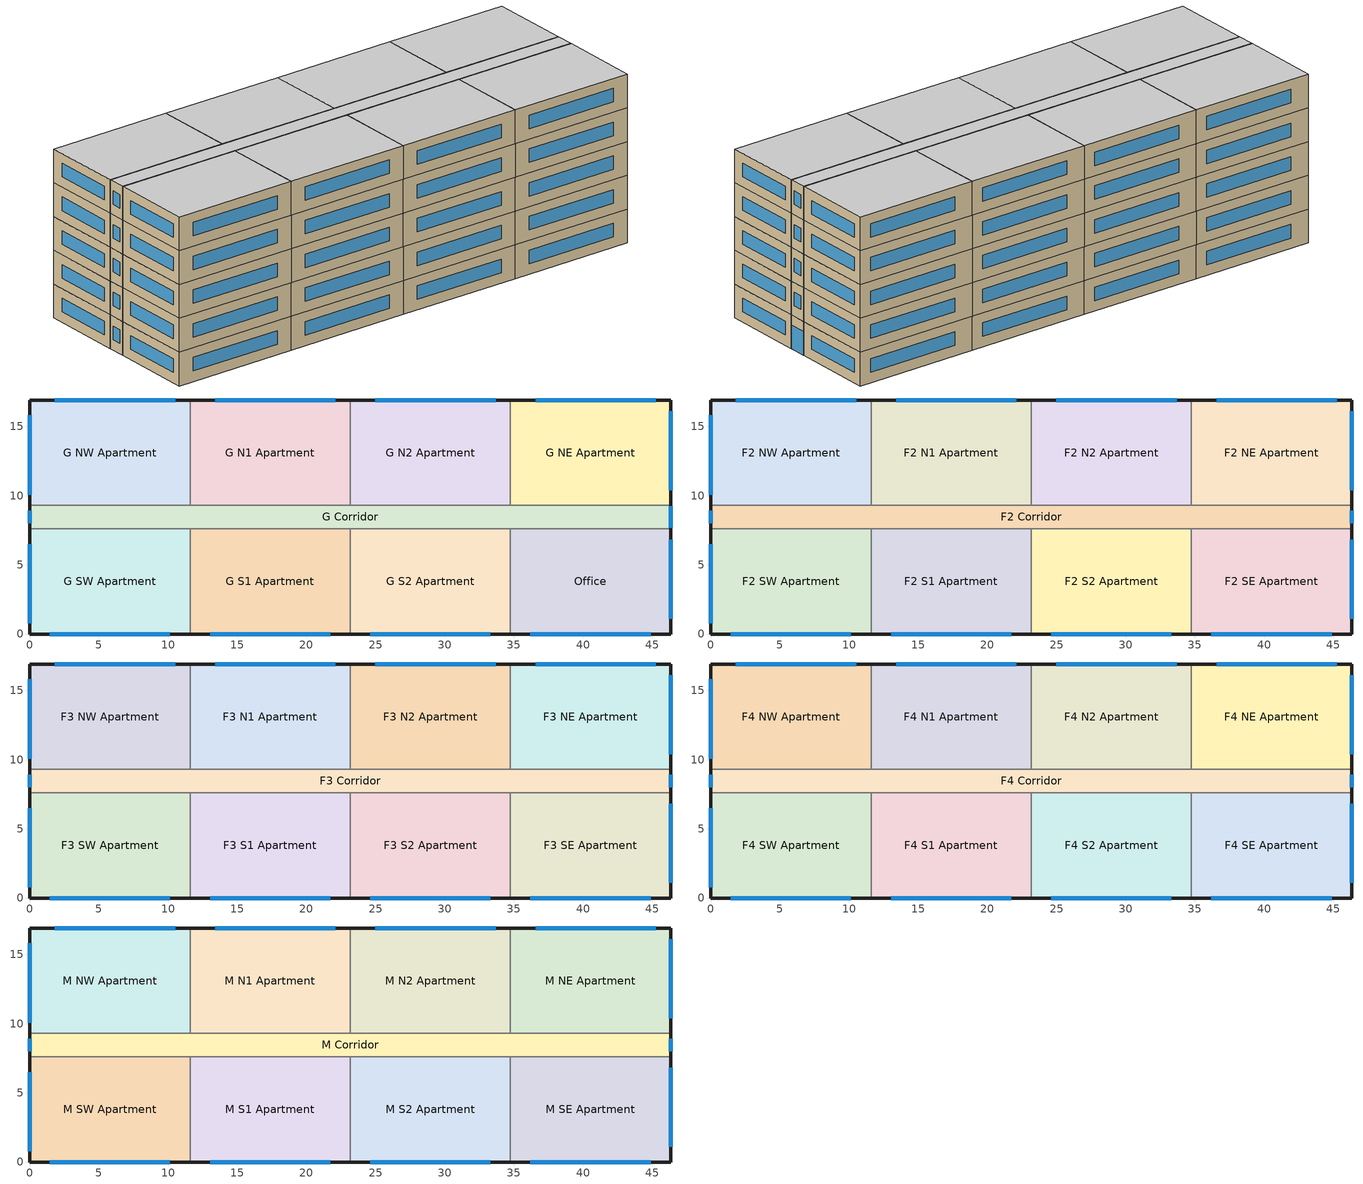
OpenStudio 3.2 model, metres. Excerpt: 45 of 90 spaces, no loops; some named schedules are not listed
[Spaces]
G S1 Apartment
 floor ground (Foundation F 09 Perim 1158 Area 8825): 23.16,7.62 23.16,0 11.58,0 11.58,7.62 z0
 wall outside: 11.58,0 23.16,0 z0:3.05
 wall to G S2 Apartment: 23.16,0 23.16,7.62 z0:3.05
 wall to G Corridor: 23.16,7.62 11.58,7.62 z0:3.05
 wall to G SW Apartment: 11.58,7.62 11.58,0 z0:3.05
 window: 13.03,0 21.72,0 z0.95:2.17
Office
 floor ground (Foundation F 09 Perim 192 Area 8825): 46.33,7.62 46.33,0 34.75,0 34.75,7.62 z0
 wall outside: 34.75,0 46.33,0 46.33,7.62 z0:3.05
 wall to G S2 Apartment: 34.75,7.62 34.75,0 z0:3.05
 wall to G Corridor: 46.33,7.62 34.75,7.62 z0:3.05
 window: 36.19,0 44.88,0 / 46.33,1.1 46.33,6.81 z0.95:2.17
G S2 Apartment
 floor ground (Foundation F 09 Perim 1158 Area 8825): 34.75,7.62 34.75,0 23.16,0 23.16,7.62 z0
 wall outside: 23.16,0 34.75,0 z0:3.05
 wall to G Corridor: 34.75,7.62 23.16,7.62 z0:3.05
 window: 24.61,0 33.3,0 z0.95:2.17
G Corridor
 floor ground (Foundation F 09 Perim 335 Area 7766): 46.33,9.3 46.33,7.62 0,7.62 0,9.3 z0
 wall outside: 46.33,7.62 46.33,9.3 / 0,9.3 0,7.62 z0:3.05
 wall to G NW Apartment: 11.58,9.3 0,9.3 z0:3.05
 wall to G NE Apartment: 46.33,9.3 34.75,9.3 z0:3.05
 wall to G N1 Apartment: 23.16,9.3 11.58,9.3 z0:3.05
 wall to G SW Apartment: 0,7.62 11.58,7.62 z0:3.05
 wall to G N2 Apartment: 34.75,9.3 23.16,9.3 z0:3.05
 window: 46.33,7.67 46.33,9.25 z0:2.13; 0,8.91 0,8 z0.95:2.17
G NW Apartment
 floor ground (Foundation F 09 Perim 192 Area 8825): 11.58,16.92 11.58,9.3 0,9.3 0,16.92 z0
 wall outside: 11.58,16.92 0,16.92 0,9.3 z0:3.05
 wall to G N1 Apartment: 11.58,9.3 11.58,16.92 z0:3.05
 window: 0,15.8 0,10.08 / 10.5,16.92 1.81,16.92 z0.95:2.17
G N1 Apartment
 floor ground (Foundation F 09 Perim 1158 Area 8825): 23.16,16.92 23.16,9.3 11.58,9.3 11.58,16.92 z0
 wall outside: 23.16,16.92 11.58,16.92 z0:3.05
 wall to G N2 Apartment: 23.16,9.3 23.16,16.92 z0:3.05
 window: 22.08,16.92 13.4,16.92 z0.95:2.17
G N2 Apartment
 floor ground (Foundation F 09 Perim 1158 Area 8825): 34.75,16.92 34.75,9.3 23.16,9.3 23.16,16.92 z0
 wall outside: 34.75,16.92 23.16,16.92 z0:3.05
 wall to G NE Apartment: 34.75,9.3 34.75,16.92 z0:3.05
 window: 33.66,16.92 24.98,16.92 z0.95:2.17
G NE Apartment
 floor ground (Foundation F 09 Perim 192 Area 8825): 46.33,16.92 46.33,9.3 34.75,9.3 34.75,16.92 z0
 wall outside: 46.33,9.3 46.33,16.92 34.75,16.92 z0:3.05
 window: 46.33,10.4 46.33,16.11 / 45.25,16.92 36.56,16.92 z0.95:2.17
G SW Apartment
 floor ground (Foundation F 09 Perim 192 Area 8825): 11.58,7.62 11.58,0 0,0 0,7.62 z0
 wall outside: 0,7.62 0,0 11.58,0 z0:3.05
 window: 0,6.5 0,0.79 / 1.45,0 10.13,0 z0.95:2.17
F2 N1 Apartment
 floor to G N1 Apartment: 23.16,16.92 23.16,9.3 11.58,9.3 11.58,16.92 z3.05
 wall outside: 23.16,16.92 11.58,16.92 z3.05:6.1
 wall to F2 Corridor: 11.58,9.3 23.16,9.3 z3.05:6.1
 wall to F2 N2 Apartment: 23.16,9.3 23.16,16.92 z3.05:6.1
 wall to F2 NW Apartment: 11.58,16.92 11.58,9.3 z3.05:6.1
 window: 22.08,16.92 13.4,16.92 z4:5.22
F2 Corridor
 floor to G Corridor: 46.33,9.3 46.33,7.62 0,7.62 0,9.3 z3.05
 wall outside: 0,9.3 0,7.62 / 46.33,7.62 46.33,9.3 z3.05:6.1
 wall to F2 SE Apartment: 34.75,7.62 46.33,7.62 z3.05:6.1
 wall to F2 SW Apartment: 0,7.62 11.58,7.62 z3.05:6.1
 wall to F2 N2 Apartment: 34.75,9.3 23.16,9.3 z3.05:6.1
 wall to F2 S1 Apartment: 11.58,7.62 23.16,7.62 z3.05:6.1
 wall to F2 S2 Apartment: 23.16,7.62 34.75,7.62 z3.05:6.1
 wall to F2 NE Apartment: 46.33,9.3 34.75,9.3 z3.05:6.1
 wall to F2 NW Apartment: 11.58,9.3 0,9.3 z3.05:6.1
 window: 0,8.91 0,8 / 46.33,8 46.33,8.91 z4:5.22
F2 S1 Apartment
 floor to G S1 Apartment: 23.16,7.62 23.16,0 11.58,0 11.58,7.62 z3.05
 wall outside: 11.58,0 23.16,0 z3.05:6.1
 wall to F2 S2 Apartment: 23.16,0 23.16,7.62 z3.05:6.1
 wall to F2 SW Apartment: 11.58,7.62 11.58,0 z3.05:6.1
 window: 13.03,0 21.72,0 z4:5.22
F2 NE Apartment
 floor to G NE Apartment: 46.33,16.92 46.33,9.3 34.75,9.3 34.75,16.92 z3.05
 wall outside: 46.33,9.3 46.33,16.92 34.75,16.92 z3.05:6.1
 wall to F2 N2 Apartment: 34.75,16.92 34.75,9.3 z3.05:6.1
 window: 45.25,16.92 36.56,16.92 / 46.33,10.4 46.33,16.11 z4:5.22
F2 SW Apartment
 floor to G SW Apartment: 11.58,7.62 11.58,0 0,0 0,7.62 z3.05
 wall outside: 0,7.62 0,0 11.58,0 z3.05:6.1
 window: 1.45,0 10.13,0 / 0,6.5 0,0.79 z4:5.22
F2 NW Apartment
 floor to G NW Apartment: 11.58,16.92 11.58,9.3 0,9.3 0,16.92 z3.05
 wall outside: 11.58,16.92 0,16.92 0,9.3 z3.05:6.1
 window: 10.5,16.92 1.81,16.92 / 0,15.8 0,10.08 z4:5.22
F2 SE Apartment
 floor to Office: 46.33,7.62 46.33,0 34.75,0 34.75,7.62 z3.05
 wall outside: 34.75,0 46.33,0 46.33,7.62 z3.05:6.1
 wall to F2 S2 Apartment: 34.75,7.62 34.75,0 z3.05:6.1
 window: 46.33,1.1 46.33,6.81 / 36.19,0 44.88,0 z4:5.22
F2 N2 Apartment
 floor to G N2 Apartment: 34.75,16.92 34.75,9.3 23.16,9.3 23.16,16.92 z3.05
 wall outside: 34.75,16.92 23.16,16.92 z3.05:6.1
 window: 33.66,16.92 24.98,16.92 z4:5.22
F2 S2 Apartment
 floor to G S2 Apartment: 34.75,7.62 34.75,0 23.16,0 23.16,7.62 z3.05
 wall outside: 23.16,0 34.75,0 z3.05:6.1
 window: 24.61,0 33.3,0 z4:5.22
F3 NE Apartment
 floor to F2 NE Apartment: 46.33,16.92 46.33,9.3 34.75,9.3 34.75,16.92 z6.1
 wall outside: 46.33,9.3 46.33,16.92 34.75,16.92 z6.1:9.14
 wall to F3 N2 Apartment: 34.75,16.92 34.75,9.3 z6.1:9.14
 wall to F3 Corridor: 34.75,9.3 46.33,9.3 z6.1:9.14
 window: 46.33,10.4 46.33,16.11 / 45.25,16.92 36.56,16.92 z7.05:8.27
F3 SE Apartment
 floor to F2 SE Apartment: 46.33,7.62 46.33,0 34.75,0 34.75,7.62 z6.1
 wall outside: 34.75,0 46.33,0 46.33,7.62 z6.1:9.14
 wall to F3 Corridor: 46.33,7.62 34.75,7.62 z6.1:9.14
 wall to F3 S2 Apartment: 34.75,7.62 34.75,0 z6.1:9.14
 window: 36.19,0 44.88,0 / 46.33,1.1 46.33,6.81 z7.05:8.27
F3 N2 Apartment
 floor to F2 N2 Apartment: 34.75,16.92 34.75,9.3 23.16,9.3 23.16,16.92 z6.1
 wall outside: 34.75,16.92 23.16,16.92 z6.1:9.14
 wall to F3 Corridor: 23.16,9.3 34.75,9.3 z6.1:9.14
 wall to F3 N1 Apartment: 23.16,16.92 23.16,9.3 z6.1:9.14
 window: 33.66,16.92 24.98,16.92 z7.05:8.27
F3 NW Apartment
 floor to F2 NW Apartment: 11.58,16.92 11.58,9.3 0,9.3 0,16.92 z6.1
 wall outside: 11.58,16.92 0,16.92 0,9.3 z6.1:9.14
 wall to F3 N1 Apartment: 11.58,9.3 11.58,16.92 z6.1:9.14
 wall to F3 Corridor: 0,9.3 11.58,9.3 z6.1:9.14
 window: 0,15.8 0,10.08 / 10.5,16.92 1.81,16.92 z7.05:8.27
F3 Corridor
 floor to F2 Corridor: 46.33,9.3 46.33,7.62 0,7.62 0,9.3 z6.1
 wall outside: 0,9.3 0,7.62 / 46.33,7.62 46.33,9.3 z6.1:9.14
 wall to F3 S2 Apartment: 23.16,7.62 34.75,7.62 z6.1:9.14
 wall to F3 N1 Apartment: 23.16,9.3 11.58,9.3 z6.1:9.14
 wall to F3 S1 Apartment: 11.58,7.62 23.16,7.62 z6.1:9.14
 wall to F3 SW Apartment: 0,7.62 11.58,7.62 z6.1:9.14
 window: 0,8.91 0,8 / 46.33,8 46.33,8.91 z7.05:8.27
F3 SW Apartment
 floor to F2 SW Apartment: 11.58,7.62 11.58,0 0,0 0,7.62 z6.1
 wall outside: 0,7.62 0,0 11.58,0 z6.1:9.14
 wall to F3 S1 Apartment: 11.58,0 11.58,7.62 z6.1:9.14
 window: 0,6.5 0,0.79 / 1.45,0 10.13,0 z7.05:8.27
F3 N1 Apartment
 floor to F2 N1 Apartment: 23.16,16.92 23.16,9.3 11.58,9.3 11.58,16.92 z6.1
 wall outside: 23.16,16.92 11.58,16.92 z6.1:9.14
 window: 22.08,16.92 13.4,16.92 z7.05:8.27
F3 S2 Apartment
 floor to F2 S2 Apartment: 34.75,7.62 34.75,0 23.16,0 23.16,7.62 z6.1
 wall outside: 23.16,0 34.75,0 z6.1:9.14
 wall to F3 S1 Apartment: 23.16,7.62 23.16,0 z6.1:9.14
 window: 24.61,0 33.3,0 z7.05:8.27
F3 S1 Apartment
 floor to F2 S1 Apartment: 23.16,7.62 23.16,0 11.58,0 11.58,7.62 z6.1
 wall outside: 11.58,0 23.16,0 z6.1:9.14
 window: 13.03,0 21.72,0 z7.05:8.27
F4 NE Apartment
 floor to F3 NE Apartment: 46.33,16.92 46.33,9.3 34.75,9.3 34.75,16.92 z9.14
 wall outside: 46.33,9.3 46.33,16.92 34.75,16.92 z9.14:12.19
 wall to F4 Corridor: 34.75,9.3 46.33,9.3 z9.14:12.19
 wall to F4 N2 Apartment: 34.75,16.92 34.75,9.3 z9.14:12.19
 window: 45.25,16.92 36.56,16.92 / 46.33,10.4 46.33,16.11 z10.1:11.32
F4 S2 Apartment
 floor to F3 S2 Apartment: 34.75,7.62 34.75,0 23.16,0 23.16,7.62 z9.14
 wall outside: 23.16,0 34.75,0 z9.14:12.19
 wall to F4 S1 Apartment: 23.16,7.62 23.16,0 z9.14:12.19
 wall to F4 Corridor: 34.75,7.62 23.16,7.62 z9.14:12.19
 wall to F4 SE Apartment: 34.75,0 34.75,7.62 z9.14:12.19
 window: 24.61,0 33.3,0 z10.1:11.32
F4 N2 Apartment
 floor to F3 N2 Apartment: 34.75,16.92 34.75,9.3 23.16,9.3 23.16,16.92 z9.14
 wall outside: 34.75,16.92 23.16,16.92 z9.14:12.19
 wall to F4 Corridor: 23.16,9.3 34.75,9.3 z9.14:12.19
 wall to F4 N1 Apartment: 23.16,16.92 23.16,9.3 z9.14:12.19
 window: 33.66,16.92 24.98,16.92 z10.1:11.32
F4 NW Apartment
 floor to F3 NW Apartment: 11.58,16.92 11.58,9.3 0,9.3 0,16.92 z9.14
 wall outside: 11.58,16.92 0,16.92 0,9.3 z9.14:12.19
 wall to F4 N1 Apartment: 11.58,9.3 11.58,16.92 z9.14:12.19
 wall to F4 Corridor: 0,9.3 11.58,9.3 z9.14:12.19
 window: 0,15.8 0,10.08 / 10.5,16.92 1.81,16.92 z10.1:11.32
F4 N1 Apartment
 floor to F3 N1 Apartment: 23.16,16.92 23.16,9.3 11.58,9.3 11.58,16.92 z9.14
 wall outside: 23.16,16.92 11.58,16.92 z9.14:12.19
 wall to F4 Corridor: 11.58,9.3 23.16,9.3 z9.14:12.19
 window: 22.08,16.92 13.4,16.92 z10.1:11.32
F4 Corridor
 floor to F3 Corridor: 46.33,9.3 46.33,7.62 0,7.62 0,9.3 z9.14
 wall outside: 0,9.3 0,7.62 / 46.33,7.62 46.33,9.3 z9.14:12.19
 wall to F4 SW Apartment: 0,7.62 11.58,7.62 z9.14:12.19
 wall to F4 S1 Apartment: 11.58,7.62 23.16,7.62 z9.14:12.19
 wall to F4 SE Apartment: 34.75,7.62 46.33,7.62 z9.14:12.19
 window: 0,8.91 0,8 / 46.33,8 46.33,8.91 z10.1:11.32
F4 SW Apartment
 floor to F3 SW Apartment: 11.58,7.62 11.58,0 0,0 0,7.62 z9.14
 wall outside: 0,7.62 0,0 11.58,0 z9.14:12.19
 wall to F4 S1 Apartment: 11.58,0 11.58,7.62 z9.14:12.19
 window: 1.45,0 10.13,0 / 0,6.5 0,0.79 z10.1:11.32
F4 SE Apartment
 floor to F3 SE Apartment: 46.33,7.62 46.33,0 34.75,0 34.75,7.62 z9.14
 wall outside: 34.75,0 46.33,0 46.33,7.62 z9.14:12.19
 window: 36.19,0 44.88,0 / 46.33,1.1 46.33,6.81 z10.1:11.32
F4 S1 Apartment
 floor to F3 S1 Apartment: 23.16,7.62 23.16,0 11.58,0 11.58,7.62 z9.14
 wall outside: 11.58,0 23.16,0 z9.14:12.19
 window: 13.03,0 21.72,0 z10.1:11.32
M S1 Apartment
 floor to F4 S1 Apartment: 23.16,7.62 23.16,0 11.58,0 11.58,7.62 z12.19
 wall outside: 11.58,0 23.16,0 z12.19:15.24
 wall to M Corridor: 23.16,7.62 11.58,7.62 z12.19:15.24
 wall to M S2 Apartment: 23.16,0 23.16,7.62 z12.19:15.24
 wall to M SW Apartment: 11.58,7.62 11.58,0 z12.19:15.24
 window: 13.03,0 21.72,0 z13.15:14.36
 ceiling to F6 S1 Apartment: 23.16,0 23.16,7.62 11.58,7.62 11.58,0 z15.24
M Corridor
 floor to F4 Corridor: 46.33,9.3 46.33,7.62 0,7.62 0,9.3 z12.19
 wall outside: 46.33,7.62 46.33,9.3 / 0,9.3 0,7.62 z12.19:15.24
 wall to M SE Apartment: 34.75,7.62 46.33,7.62 z12.19:15.24
 wall to M NW Apartment: 11.58,9.3 0,9.3 z12.19:15.24
 wall to M SW Apartment: 0,7.62 11.58,7.62 z12.19:15.24
 wall to M N2 Apartment: 34.75,9.3 23.16,9.3 z12.19:15.24
 wall to M N1 Apartment: 23.16,9.3 11.58,9.3 z12.19:15.24
 wall to M NE Apartment: 46.33,9.3 34.75,9.3 z12.19:15.24
 wall to M S2 Apartment: 23.16,7.62 34.75,7.62 z12.19:15.24
 window: 46.33,8 46.33,8.91 / 0,8.91 0,8 z13.15:14.36
 ceiling to F6 Corridor: 46.33,7.62 46.33,9.3 0,9.3 0,7.62 z15.24
M NW Apartment
 floor to F4 NW Apartment: 11.58,16.92 11.58,9.3 0,9.3 0,16.92 z12.19
 wall outside: 11.58,16.92 0,16.92 0,9.3 z12.19:15.24
 wall to M N1 Apartment: 11.58,9.3 11.58,16.92 z12.19:15.24
 window: 0,15.8 0,10.08 / 10.5,16.92 1.81,16.92 z13.15:14.36
 ceiling to F6 NW Apartment: 11.58,9.3 11.58,16.92 0,16.92 0,9.3 z15.24
M N2 Apartment
 floor to F4 N2 Apartment: 34.75,16.92 34.75,9.3 23.16,9.3 23.16,16.92 z12.19
 wall outside: 34.75,16.92 23.16,16.92 z12.19:15.24
 wall to M NE Apartment: 34.75,9.3 34.75,16.92 z12.19:15.24
 wall to M N1 Apartment: 23.16,16.92 23.16,9.3 z12.19:15.24
 window: 33.66,16.92 24.98,16.92 z13.15:14.36
 ceiling to F6 N2 Apartment: 34.75,9.3 34.75,16.92 23.16,16.92 23.16,9.3 z15.24
M SW Apartment
 floor to F4 SW Apartment: 11.58,7.62 11.58,0 0,0 0,7.62 z12.19
 wall outside: 0,7.62 0,0 11.58,0 z12.19:15.24
 window: 1.45,0 10.13,0 / 0,6.5 0,0.79 z13.15:14.36
 ceiling to F6 SW Apartment: 11.58,0 11.58,7.62 0,7.62 0,0 z15.24
M SE Apartment
 floor to F4 SE Apartment: 46.33,7.62 46.33,0 34.75,0 34.75,7.62 z12.19
 wall outside: 34.75,0 46.33,0 46.33,7.62 z12.19:15.24
 wall to M S2 Apartment: 34.75,7.62 34.75,0 z12.19:15.24
 window: 36.19,0 44.88,0 / 46.33,1.1 46.33,6.81 z13.15:14.36
 ceiling to F6 SE Apartment: 46.33,0 46.33,7.62 34.75,7.62 34.75,0 z15.24
M N1 Apartment
 floor to F4 N1 Apartment: 23.16,16.92 23.16,9.3 11.58,9.3 11.58,16.92 z12.19
 wall outside: 23.16,16.92 11.58,16.92 z12.19:15.24
 window: 22.08,16.92 13.4,16.92 z13.15:14.36
 ceiling to F6 N1 Apartment: 23.16,9.3 23.16,16.92 11.58,16.92 11.58,9.3 z15.24
M NE Apartment
 floor to F4 NE Apartment: 46.33,16.92 46.33,9.3 34.75,9.3 34.75,16.92 z12.19
 wall outside: 46.33,9.3 46.33,16.92 34.75,16.92 z12.19:15.24
 window: 45.25,16.92 36.56,16.92 / 46.33,10.4 46.33,16.11 z13.15:14.36
 ceiling to F6 NE Apartment: 46.33,9.3 46.33,16.92 34.75,16.92 34.75,9.3 z15.24
M S2 Apartment
 floor to F4 S2 Apartment: 34.75,7.62 34.75,0 23.16,0 23.16,7.62 z12.19
 wall outside: 23.16,0 34.75,0 z12.19:15.24
 window: 24.61,0 33.3,0 z13.15:14.36
 ceiling to F6 S2 Apartment: 34.75,0 34.75,7.62 23.16,7.62 23.16,0 z15.24
[Site]
New York-John F Kennedy Intl AP_NY_USA: Latitude {deg}=40.65; Longitude {deg}=-73.8; Time Zone {hr}=-5; Elevation {m}=5; Terrain=City
[Building]
-HighriseApartment-ASHRAE 169-2013-4A created: 2022-04-15 15:27:18 -0700: North Axis {deg}=0; Default Construction Set=90.1-2013 - HighApt - ASHRAE 169-2013-4A; Standards Number of Stories=10; Standards Number of Above Ground Stories=10; Standards Building Type=HighriseApartment
[ClimateZones]
Climate Zone Institution Name 1=ASHRAE; Climate Zone Document Name 1=ANSI/ASHRAE Standard 169; Climate Zone Document Year 1=2006; Climate Zone Value 1=4A
[Site:WaterMainsTemperature]
Calculation Method=Correlation; Annual Average Outdoor Air Temperature {C}=12.4667; Maximum Difference In Monthly Average Outdoor Air Temperatures {deltaC}=25.2
[SizingPeriod:DesignDay] Barometric Pressure {Pa}=101241; Sky Clearness=0; Rain Indicator=0; Snow Indicator=0; Day of Month=21; Daylight Saving Time Indicator=0; Humidity Indicating Type=Wetbulb; Dry-Bulb Temperature Range Modifier Type=DefaultMultipliers
Name | Maximum Dry-Bulb Temperature {C} | Daily Dry-Bulb Temperature Range {deltaC} | Humidity Indicating Conditions at Maximum Dry-Bulb | Wind Speed {m/s} | Wind Direction {deg} | Month | Day Type | Solar Model Indicator | ASHRAE Taub | ASHRAE Taud
New.York-John.F.Kennedy.Intl.AP_NY_USA Ann Clg .4% Condns DB=>MWB | 32.1 | 7.4 | 23.1 | 5.6 | 230 | 7 | SummerDesignDay | ASHRAETau | 0.541 | 1.8
New.York-John.F.Kennedy.Intl.AP_NY_USA Ann Htg 99.6% Condns DB | -10.7 | 0 | -10.7 | 7.5 | 320 | 1 | WinterDesignDay | ASHRAEClearSky
[Site:GroundTemperature:FCfactorMethod]
January Ground Temperature {C}=14; February Ground Temperature {C}=7.3; March Ground Temperature {C}=3.3; April Ground Temperature {C}=1.2; May Ground Temperature {C}=-0.2; June Ground Temperature {C}=5.6; July Ground Temperature {C}=10.9; August Ground Temperature {C}=16.1; September Ground Temperature {C}=21.7; October Ground Temperature {C}=25; November Ground Temperature {C}=24.8; December Ground Temperature {C}=19.9
[Material:NoMass] Thermal Absorptance=0.9; Solar Absorptance=0.7
Name | Roughness | Thermal Resistance {m2-K/W} | Visible Absorptance
CP02 CARPET PAD | VeryRough | 0.21648 | 0.8
Typical Insulation R-17.04 | Smooth | 3.00072 | 0.7
Typical Carpet Pad | Smooth | 0.21648 | 0.8
Typical Insulation R-13.45 | Smooth | 2.368 | 0.7
Typical Insulation R-30.13 | Smooth | 5.30668 | 0.7
Typical Insulation R-1.15 | Smooth | 0.202509 | 0.7
Typical Insulation R-1.15 1 | Smooth | 0.202527 | 0.7
[Material]
Name | Roughness | Thickness {m} | Conductivity {W/m-K} | Density {kg/m3} | Specific Heat {J/kg-K} | Thermal Absorptance | Solar Absorptance | Visible Absorptance
100mm Normalweight concrete floor | MediumSmooth | 0.1016 | 2.31 | 2322 | 832
G01 13mm gypsum board | Smooth | 0.0127 | 0.16 | 800 | 1090 | 0.9 | 0.7 | 0.5
4 in. Normalweight Concrete Floor | MediumRough | 0.1016 | 2.31 | 2322 | 832 | 0.9 | 0.7 | 0.7
25mm Stucco | Smooth | 0.0254 | 0.72 | 1856 | 840 | 0.9 | 0.7 | 0.7
5/8 in. Gypsum Board | MediumSmooth | 0.0159 | 0.16 | 800 | 1090 | 0.9 | 0.7 | 0.7
Roof Membrane | VeryRough | 0.0095 | 0.16 | 1121.29 | 1460 | 0.9 | 0.7 | 0.7
Metal Roof Surface; F08 Metal surface | Smooth | 0.0008 | 45.28 | 7824 | 500 | 0.9 | 0.7 | 0.7
6 in. Normalweight Concrete Floor | MediumRough | 0.1524 | 2.31 | 2322 | 832 | 0.9 | 0.7 | 0.7
8 in. Concrete Block Basement Wall | MediumRough | 0.2032 | 1.326 | 1842 | 912 | 0.9 | 0.7 | 0.7
G05 25mm wood | MediumSmooth | 0.0254 | 0.15 | 608 | 1630 | 0.9 | 0.5 | 0.5
Std Wood 6inch | MediumSmooth | 0.15 | 0.12 | 540 | 1210 | 0.9 | 0.7 | 0.7
[Construction:FfactorGroundFloor] F-Factor {W/m-K}=0.899982
Name | Area {m2} | PerimeterExposed {m}
Foundation F 09 Perim 192 Area 8825 | 88.2487 | 19.2014
Foundation F 09 Perim 1158 Area 8825 | 88.2487 | 11.5818
Foundation F 09 Perim 335 Area 7766 | 77.6585 | 3.3526
[DefaultConstructionSet]
90.1-2013 - HighApt - ASHRAE 169-2013-4A: Default Exterior Surface Constructions=Default Surface Constructions 1; Default Interior Surface Constructions=Default Surface Constructions 2; Default Ground Contact Surface Constructions=Default Surface Constructions 3; Default Exterior SubSurface Constructions=Default Sub Surface Constructions 1; Default Interior SubSurface Constructions=Default Sub Surface Constructions 2; Interior Partition Construction=Typical Interior Partition
[DefaultSurfaceConstructions]
Name | Floor Construction | Wall Construction | Roof Ceiling Construction
Default Surface Constructions 1 | Typical Insulated Exterior Mass Floor R-19.61 | Typical Insulated Steel Framed Exterior Wall R-15.63 | Typical IEAD Roof R-31.25
Default Surface Constructions 2 | Typical Interior Floor | Typical Interior Wall | Typical Interior Ceiling
Default Surface Constructions 3 | Typical Insulated Carpeted 6in Slab Floor | Typical Insulated Basement Mass Wall
[Construction]
Typical Insulated Exterior Mass Floor R-19.61: Typical Insulation R-17.04, 4 in. Normalweight Concrete Floor, Typical Carpet Pad
Typical Insulated Steel Framed Exterior Wall R-15.63: 25mm Stucco, 5/8 in. Gypsum Board, Typical Insulation R-13.45, 5/8 in. Gypsum Board
Typical IEAD Roof R-31.25: Roof Membrane, Typical Insulation R-30.13, Metal Roof Surface
Typical Interior Floor: 100mm Normalweight concrete floor, CP02 CARPET PAD
Typical Interior Wall: G01 13mm gypsum board, G01 13mm gypsum board
Typical Interior Ceiling: CP02 CARPET PAD, 100mm Normalweight concrete floor
Typical Insulated Carpeted 6in Slab Floor: 6 in. Normalweight Concrete Floor, Typical Carpet Pad
Typical Insulated Basement Mass Wall: 8 in. Concrete Block Basement Wall
U 0.48 SHGC 0.40 Dbl Ref-D Clr 6mm/13mm: REF D CLEAR 6MM, AIR 13MM, CLEAR 6MM
Typical Insulated Metal Door R-2.0: F08 Metal surface, Typical Insulation R-1.15
U 0.44 SHGC 0.26 Dbl Ref-B-H Clr 6mm/13mm Air: REF B CLEAR HI 6MM, AIR 13MM, CLEAR 6MM
Typical Overhead Door R-2.0: Typical Insulation R-1.15 1
Window_U_0.50_SHGC_0.40_Skylight_Frame_Width_0.430_in: Glass_2052_LayerAvg, Gap_1_W_0_0038, Glass_2027F_LayerAvg
Typical Interior Window: Clear 3mm
Typical Interior Door; Typical Interior Partition: G05 25mm wood
InteriorFurnishings: Std Wood 6inch
[DefaultSubSurfaceConstructions]
Name | Fixed Window Construction | Operable Window Construction | Door Construction | Glass Door Construction | Overhead Door Construction | Skylight Construction | Tubular Daylight Dome Construction | Tubular Daylight Diffuser Construction
Default Sub Surface Constructions 1 | U 0.48 SHGC 0.40 Dbl Ref-D Clr 6mm/13mm | U 0.48 SHGC 0.40 Dbl Ref-D Clr 6mm/13mm | Typical Insulated Metal Door R-2.0 | U 0.44 SHGC 0.26 Dbl Ref-B-H Clr 6mm/13mm Air | Typical Overhead Door R-2.0 | Window_U_0.50_SHGC_0.40_Skylight_Frame_Width_0.430_in | Typical Interior Window | Typical Interior Window
Default Sub Surface Constructions 2 | Typical Interior Window | Typical Interior Window | Typical Interior Door
[WindowMaterial:Glazing] Optical Data Type=SpectralAverage; Infrared Transmittance at Normal Incidence=0; Dirt Correction Factor for Solar and Visible Transmittance=1; Solar Diffusing=No
Name | Thickness {m} | Solar Transmittance at Normal Incidence | Front Side Solar Reflectance at Normal Incidence | Back Side Solar Reflectance at Normal Incidence | Visible Transmittance at Normal Incidence | Front Side Visible Reflectance at Normal Incidence | Back Side Visible Reflectance at Normal Incidence | Front Side Infrared Hemispherical Emissivity | Back Side Infrared Hemispherical Emissivity | Conductivity {W/m-K}
REF D CLEAR 6MM | 0.006 | 0.429 | 0.308 | 0.379 | 0.334 | 0.453 | 0.505 | 0.84 | 0.82 | 0.9
CLEAR 6MM | 0.006 | 0.775 | 0.071 | 0.071 | 0.881 | 0.08 | 0.08 | 0.84 | 0.84 | 0.9
REF B CLEAR HI 6MM | 0.006 | 0.24 | 0.16 | 0.32 | 0.3 | 0.16 | 0.29 | 0.84 | 0.6 | 0.9
Glass_2052_LayerAvg | 0.00837 | 0.507767 | 0.054228 | 0.0544931 | 0.586833 | 0.05805 | 0.058397 | 0.84 | 0.84 | 1
Glass_2027F_LayerAvg | 0.004 | 0.369744 | 0.470069 | 0.340935 | 0.765222 | 0.0546 | 0.073741 | 0.03675 | 0.84 | 1
Clear 3mm | 0.003 | 0.837 | 0.075 | 0.075 | 0.898 | 0.081 | 0.081 | 0.84 | 0.84 | 0.9
[WindowMaterial:Gas] Gas Type=Air
Name | Thickness {m}
AIR 13MM | 0.0127
Gap_1_W_0_0038 | 0.0038
[Space] Part of Total Floor Area=Yes
Name | Space Type | Building Story | Thermal Zone
F2 NE Apartment | HighriseApartment Apartment | Building Story 2 | F2 NE Apartment ZN
F4 N1 Apartment | HighriseApartment Apartment | Building Story 4 | F4 N1 Apartment ZN
F2 N1 Apartment | HighriseApartment Apartment | Building Story 2 | F2 N1 Apartment ZN
F2 Corridor | HighriseApartment Corridor | Building Story 2 | F2 Corridor ZN
F2 S1 Apartment | HighriseApartment Apartment | Building Story 2 | F2 S1 Apartment ZN
F4 S2 Apartment | HighriseApartment Apartment | Building Story 4 | F4 S2 Apartment ZN
F3 SE Apartment | HighriseApartment Apartment | Building Story 3 | F3 SE Apartment ZN
M NE Apartment | HighriseApartment Apartment | Building Story 5 | M NE Apartment ZN
F3 NW Apartment | HighriseApartment Apartment | Building Story 3 | F3 NW Apartment ZN
F4 S1 Apartment | HighriseApartment Apartment | Building Story 4 | F4 S1 Apartment ZN
M S1 Apartment | HighriseApartment Apartment | Building Story 5 | M S1 Apartment ZN
M Corridor | HighriseApartment Corridor | Building Story 5 | M Corridor ZN
F4 NE Apartment | HighriseApartment Apartment | Building Story 4 | F4 NE Apartment ZN
F3 N1 Apartment | HighriseApartment Apartment | Building Story 3 | F3 N1 Apartment ZN
F4 SW Apartment | HighriseApartment Apartment | Building Story 4 | F4 SW Apartment ZN
F2 SW Apartment | HighriseApartment Apartment | Building Story 2 | F2 SW Apartment ZN
G S1 Apartment | HighriseApartment Apartment | Building Story 1 | G S1 Apartment ZN
Office | HighriseApartment Office | Building Story 1 | Office ZN
G N2 Apartment | HighriseApartment Apartment | Building Story 1 | G N2 Apartment ZN
F3 NE Apartment | HighriseApartment Apartment | Building Story 3 | F3 NE Apartment ZN
G S2 Apartment | HighriseApartment Apartment | Building Story 1 | G S2 Apartment ZN
M SW Apartment | HighriseApartment Apartment | Building Story 5 | M SW Apartment ZN
F4 N2 Apartment | HighriseApartment Apartment | Building Story 4 | F4 N2 Apartment ZN
M NW Apartment | HighriseApartment Apartment | Building Story 5 | M NW Apartment ZN
M N2 Apartment | HighriseApartment Apartment | Building Story 5 | M N2 Apartment ZN
F4 NW Apartment | HighriseApartment Apartment | Building Story 4 | F4 NW Apartment ZN
G Corridor | HighriseApartment Corridor | Building Story 1 | G Corridor ZN
F4 Corridor | HighriseApartment Corridor | Building Story 4 | F4 Corridor ZN
F3 S1 Apartment | HighriseApartment Apartment | Building Story 3 | F3 S1 Apartment ZN
G NW Apartment | HighriseApartment Apartment | Building Story 1 | G NW Apartment ZN
G N1 Apartment | HighriseApartment Apartment | Building Story 1 | G N1 Apartment ZN
F3 N2 Apartment | HighriseApartment Apartment | Building Story 3 | F3 N2 Apartment ZN
F2 NW Apartment | HighriseApartment Apartment | Building Story 2 | F2 NW Apartment ZN
F2 S2 Apartment | HighriseApartment Apartment | Building Story 2 | F2 S2 Apartment ZN
F2 SE Apartment | HighriseApartment Apartment | Building Story 2 | F2 SE Apartment ZN
F3 S2 Apartment | HighriseApartment Apartment | Building Story 3 | F3 S2 Apartment ZN
M N1 Apartment | HighriseApartment Apartment | Building Story 5 | M N1 Apartment ZN
G SW Apartment | HighriseApartment Apartment | Building Story 1 | G SW Apartment ZN
F3 Corridor | HighriseApartment Corridor | Building Story 3 | F3 Corridor ZN
F2 N2 Apartment | HighriseApartment Apartment | Building Story 2 | F2 N2 Apartment ZN
M SE Apartment | HighriseApartment Apartment | Building Story 5 | M SE Apartment ZN
G NE Apartment | HighriseApartment Apartment | Building Story 1 | G NE Apartment ZN
F3 SW Apartment | HighriseApartment Apartment | Building Story 3 | F3 SW Apartment ZN
F4 SE Apartment | HighriseApartment Apartment | Building Story 4 | F4 SE Apartment ZN
M S2 Apartment | HighriseApartment Apartment | Building Story 5 | M S2 Apartment ZN
[BuildingStory]
Name | Nominal Z Coordinate {m}
Building Story 1 | 0
Building Story 2 | 3.0478
Building Story 3 | 6.0957
Building Story 4 | 9.1435
Building Story 5 | 12.1914
[SpaceType] Standards Building Type=HighriseApartment
Name | Default Schedule Set | Design Specification Outdoor Air Object | Standards Space Type
HighriseApartment Office | HighriseApartment Office Schedule Set | HighriseApartment Office Ventilation | Office
HighriseApartment Corridor | HighriseApartment Corridor Schedule Set | HighriseApartment Corridor Ventilation | Corridor
HighriseApartment Apartment | HighriseApartment Apartment Schedule Set | HighriseApartment Apartment Ventilation | Apartment
[People:Definition] Number of People Calculation Method=People/Area; Fraction Radiant=0.3
Name | People per Space Floor Area {person/m2}
HighriseApartment Apartment People Definition | 0.0283091
HighriseApartment Office People Definition | 0.0113021
[People] Work Efficiency Schedule=Work Efficiency Schedule; Clothing Insulation Schedule=Clothing Schedule; Air Velocity Schedule=Air Velocity Schedule; Multiplier=1
Name | People Definition | Space or SpaceType
HighriseApartment Apartment People | HighriseApartment Apartment People Definition | HighriseApartment Apartment
HighriseApartment Office People | HighriseApartment Office People Definition | HighriseApartment Office
[Lights:Definition] Design Level Calculation Method=Watts/Area; Fraction Radiant=0.6; Fraction Visible=0.2; Return Air Fraction=0
Name | Watts per Space Floor Area {W/m2}
HighriseApartment Apartment Lights Definition | 11.5174
HighriseApartment Apartment Additional Lights Definition | 2.90626
HighriseApartment Corridor Lights Definition | 7.10418
HighriseApartment Office Lights Definition | 11.9479
[Lights] Fraction Replaceable=1
Name | Lights Definition | Space or SpaceType
HighriseApartment Apartment Lights | HighriseApartment Apartment Lights Definition | HighriseApartment Apartment
HighriseApartment Apartment Additional Lights | HighriseApartment Apartment Additional Lights Definition | HighriseApartment Apartment
HighriseApartment Corridor Lights | HighriseApartment Corridor Lights Definition | HighriseApartment Corridor
HighriseApartment Office Lights | HighriseApartment Office Lights Definition | HighriseApartment Office
[ElectricEquipment:Definition] Design Level Calculation Method=Watts/Area; Watts per Space Floor Area {W/m2}=6.67; Fraction Latent=0; Fraction Radiant=0.5; Fraction Lost=0
HighriseApartment Apartment Elec Equip Definition; HighriseApartment Office Elec Equip Definition
[ElectricEquipment]
Name | Electric Equipment Definition | Space or SpaceType
HighriseApartment Apartment Elec Equip | HighriseApartment Apartment Elec Equip Definition | HighriseApartment Apartment
HighriseApartment Office Elec Equip | HighriseApartment Office Elec Equip Definition | HighriseApartment Office
[DesignSpecification:OutdoorAir]
Name | Outdoor Air Method | Outdoor Air Flow Air Changes per Hour {1/hr} | Outdoor Air Flow per Person {m3/s-person} | Outdoor Air Flow per Floor Area {m3/s-m2}
HighriseApartment Apartment Ventilation | Sum | 0.35
HighriseApartment Corridor Ventilation |  | 0 | 0 | 0
HighriseApartment Office Ventilation | Sum |  |  | 0.0004318
[DefaultScheduleSet] Infiltration Schedule=ApartmentHighRise INF_APT_SCH
Name | Number of People Schedule | People Activity Level Schedule | Lighting Schedule | Electric Equipment Schedule
HighriseApartment Apartment Schedule Set | ApartmentHighRise OCC_APT_SCH | ApartmentMidRise Activity Schedule | ApartmentHighRise LTG_APT_SCH | ApartmentHighRise EQP_APT_SCH
HighriseApartment Corridor Schedule Set | ApartmentMidRise All Off |  | ApartmentHighRise LTG_COR_SCH_2013 | ApartmentMidRise BLDG_ELEVATORS
HighriseApartment Office Schedule Set | ApartmentHighRise OCC_OFF_SCH | ApartmentMidRise Activity Schedule | ApartmentHighRise LTG_OFF_SCH_2013 | ApartmentHighRise EQP_OFF_SCH_2010_2013
[ThermostatSetpoint:DualSetpoint]
Name | Heating Setpoint Temperature Schedule | Cooling Setpoint Temperature Schedule
HighriseApartment Corridor Thermostat 1; HighriseApartment Corridor Thermostat 2; HighriseApartment Corridor Thermostat 3; HighriseApartment Corridor Thermostat 8; HighriseApartment Corridor Thermostat 9
HighriseApartment Apartment Thermostat 1; HighriseApartment Apartment Thermostat 2; HighriseApartment Apartment Thermostat 3; HighriseApartment Apartment Thermostat 4; HighriseApartment Apartment Thermostat 5; HighriseApartment Apartment Thermostat 6; HighriseApartment Apartment Thermostat 7; HighriseApartment Apartment Thermostat 8; HighriseApartment Apartment Thermostat 9; HighriseApartment Apartment Thermostat 10; HighriseApartment Apartment Thermostat 11; HighriseApartment Apartment Thermostat 12; HighriseApartment Apartment Thermostat 13; HighriseApartment Apartment Thermostat 14; HighriseApartment Apartment Thermostat 15; HighriseApartment Apartment Thermostat 16; HighriseApartment Apartment Thermostat 17; HighriseApartment Apartment Thermostat 18; HighriseApartment Apartment Thermostat 19; HighriseApartment Apartment Thermostat 20; HighriseApartment Apartment Thermostat 21; HighriseApartment Apartment Thermostat 22; HighriseApartment Apartment Thermostat 23; HighriseApartment Apartment Thermostat 24; HighriseApartment Apartment Thermostat 57; HighriseApartment Apartment Thermostat 58; HighriseApartment Apartment Thermostat 59; HighriseApartment Apartment Thermostat 60; HighriseApartment Apartment Thermostat 61; HighriseApartment Apartment Thermostat 62; HighriseApartment Apartment Thermostat 63; HighriseApartment Apartment Thermostat 64; HighriseApartment Apartment Thermostat 65; HighriseApartment Apartment Thermostat 66; HighriseApartment Apartment Thermostat 67; HighriseApartment Apartment Thermostat 68; HighriseApartment Apartment Thermostat 69; HighriseApartment Apartment Thermostat 70; HighriseApartment Apartment Thermostat 71; HighriseApartment Office Thermostat 1 | ApartmentHighRise HTGSETP_APT_SCH | ApartmentHighRise CLGSETP_APT_SCH
[SpaceInfiltration:DesignFlowRate]
Name | Space or SpaceType | Schedule | Design Flow Rate Calculation Method | Flow per Exterior Surface Area {m3/s-m2} | Constant Term Coefficient | Temperature Term Coefficient | Velocity Term Coefficient | Velocity Squared Term Coefficient | Design Flow Rate {m3/s}
F2 Corridor Infiltration | F2 Corridor | ApartmentHighRise INF_APT_SCH | Flow/ExteriorArea | 0.000569573 | 0 | 0 | 0.224 | 0
F2 N1 Apartment Infiltration | F2 N1 Apartment | ApartmentHighRise INF_APT_SCH | Flow/ExteriorArea | 0.000569573 | 0 | 0 | 0.224 | 0
F2 N2 Apartment Infiltration | F2 N2 Apartment | ApartmentHighRise INF_APT_SCH | Flow/ExteriorArea | 0.000569573 | 0 | 0 | 0.224 | 0
F2 NE Apartment Infiltration | F2 NE Apartment | ApartmentHighRise INF_APT_SCH | Flow/ExteriorArea | 0.000569573 | 0 | 0 | 0.224 | 0
F2 NW Apartment Infiltration | F2 NW Apartment | ApartmentHighRise INF_APT_SCH | Flow/ExteriorArea | 0.000569573 | 0 | 0 | 0.224 | 0
F2 S1 Apartment Infiltration | F2 S1 Apartment | ApartmentHighRise INF_APT_SCH | Flow/ExteriorArea | 0.000569573 | 0 | 0 | 0.224 | 0
F2 S2 Apartment Infiltration | F2 S2 Apartment | ApartmentHighRise INF_APT_SCH | Flow/ExteriorArea | 0.000569573 | 0 | 0 | 0.224 | 0
F2 SE Apartment Infiltration | F2 SE Apartment | ApartmentHighRise INF_APT_SCH | Flow/ExteriorArea | 0.000569573 | 0 | 0 | 0.224 | 0
F2 SW Apartment Infiltration | F2 SW Apartment | ApartmentHighRise INF_APT_SCH | Flow/ExteriorArea | 0.000569573 | 0 | 0 | 0.224 | 0
F3 Corridor Infiltration | F3 Corridor | ApartmentHighRise INF_APT_SCH | Flow/ExteriorArea | 0.000569573 | 0 | 0 | 0.224 | 0
F3 N1 Apartment Infiltration | F3 N1 Apartment | ApartmentHighRise INF_APT_SCH | Flow/ExteriorArea | 0.000569573 | 0 | 0 | 0.224 | 0
F3 N2 Apartment Infiltration | F3 N2 Apartment | ApartmentHighRise INF_APT_SCH | Flow/ExteriorArea | 0.000569573 | 0 | 0 | 0.224 | 0
F3 NE Apartment Infiltration | F3 NE Apartment | ApartmentHighRise INF_APT_SCH | Flow/ExteriorArea | 0.000569573 | 0 | 0 | 0.224 | 0
F3 NW Apartment Infiltration | F3 NW Apartment | ApartmentHighRise INF_APT_SCH | Flow/ExteriorArea | 0.000569573 | 0 | 0 | 0.224 | 0
F3 S1 Apartment Infiltration | F3 S1 Apartment | ApartmentHighRise INF_APT_SCH | Flow/ExteriorArea | 0.000569573 | 0 | 0 | 0.224 | 0
F3 S2 Apartment Infiltration | F3 S2 Apartment | ApartmentHighRise INF_APT_SCH | Flow/ExteriorArea | 0.000569573 | 0 | 0 | 0.224 | 0
F3 SE Apartment Infiltration | F3 SE Apartment | ApartmentHighRise INF_APT_SCH | Flow/ExteriorArea | 0.000569573 | 0 | 0 | 0.224 | 0
F3 SW Apartment Infiltration | F3 SW Apartment | ApartmentHighRise INF_APT_SCH | Flow/ExteriorArea | 0.000569573 | 0 | 0 | 0.224 | 0
F4 Corridor Infiltration | F4 Corridor | ApartmentHighRise INF_APT_SCH | Flow/ExteriorArea | 0.000569573 | 0 | 0 | 0.224 | 0
F4 N1 Apartment Infiltration | F4 N1 Apartment | ApartmentHighRise INF_APT_SCH | Flow/ExteriorArea | 0.000569573 | 0 | 0 | 0.224 | 0
F4 N2 Apartment Infiltration | F4 N2 Apartment | ApartmentHighRise INF_APT_SCH | Flow/ExteriorArea | 0.000569573 | 0 | 0 | 0.224 | 0
F4 NE Apartment Infiltration | F4 NE Apartment | ApartmentHighRise INF_APT_SCH | Flow/ExteriorArea | 0.000569573 | 0 | 0 | 0.224 | 0
F4 NW Apartment Infiltration | F4 NW Apartment | ApartmentHighRise INF_APT_SCH | Flow/ExteriorArea | 0.000569573 | 0 | 0 | 0.224 | 0
F4 S1 Apartment Infiltration | F4 S1 Apartment | ApartmentHighRise INF_APT_SCH | Flow/ExteriorArea | 0.000569573 | 0 | 0 | 0.224 | 0
F4 S2 Apartment Infiltration | F4 S2 Apartment | ApartmentHighRise INF_APT_SCH | Flow/ExteriorArea | 0.000569573 | 0 | 0 | 0.224 | 0
F4 SE Apartment Infiltration | F4 SE Apartment | ApartmentHighRise INF_APT_SCH | Flow/ExteriorArea | 0.000569573 | 0 | 0 | 0.224 | 0
F4 SW Apartment Infiltration | F4 SW Apartment | ApartmentHighRise INF_APT_SCH | Flow/ExteriorArea | 0.000569573 | 0 | 0 | 0.224 | 0
G Corridor Infiltration | G Corridor | ApartmentHighRise INF_APT_SCH | Flow/ExteriorArea | 0.000569573 | 0 | 0 | 0.224 | 0
G N1 Apartment Infiltration | G N1 Apartment | ApartmentHighRise INF_APT_SCH | Flow/ExteriorArea | 0.000569573 | 0 | 0 | 0.224 | 0
G N2 Apartment Infiltration | G N2 Apartment | ApartmentHighRise INF_APT_SCH | Flow/ExteriorArea | 0.000569573 | 0 | 0 | 0.224 | 0
G NE Apartment Infiltration | G NE Apartment | ApartmentHighRise INF_APT_SCH | Flow/ExteriorArea | 0.000569573 | 0 | 0 | 0.224 | 0
G NW Apartment Infiltration | G NW Apartment | ApartmentHighRise INF_APT_SCH | Flow/ExteriorArea | 0.000569573 | 0 | 0 | 0.224 | 0
G S1 Apartment Infiltration | G S1 Apartment | ApartmentHighRise INF_APT_SCH | Flow/ExteriorArea | 0.000569573 | 0 | 0 | 0.224 | 0
G S2 Apartment Infiltration | G S2 Apartment | ApartmentHighRise INF_APT_SCH | Flow/ExteriorArea | 0.000569573 | 0 | 0 | 0.224 | 0
G SW Apartment Infiltration | G SW Apartment | ApartmentHighRise INF_APT_SCH | Flow/ExteriorArea | 0.000569573 | 0 | 0 | 0.224 | 0
M Corridor Infiltration | M Corridor | ApartmentHighRise INF_APT_SCH | Flow/ExteriorArea | 0.000569573 | 0 | 0 | 0.224 | 0
M N1 Apartment Infiltration | M N1 Apartment | ApartmentHighRise INF_APT_SCH | Flow/ExteriorArea | 0.000569573 | 0 | 0 | 0.224 | 0
M N2 Apartment Infiltration | M N2 Apartment | ApartmentHighRise INF_APT_SCH | Flow/ExteriorArea | 0.000569573 | 0 | 0 | 0.224 | 0
M NE Apartment Infiltration | M NE Apartment | ApartmentHighRise INF_APT_SCH | Flow/ExteriorArea | 0.000569573 | 0 | 0 | 0.224 | 0
M NW Apartment Infiltration | M NW Apartment | ApartmentHighRise INF_APT_SCH | Flow/ExteriorArea | 0.000569573 | 0 | 0 | 0.224 | 0
M S1 Apartment Infiltration | M S1 Apartment | ApartmentHighRise INF_APT_SCH | Flow/ExteriorArea | 0.000569573 | 0 | 0 | 0.224 | 0
M S2 Apartment Infiltration | M S2 Apartment | ApartmentHighRise INF_APT_SCH | Flow/ExteriorArea | 0.000569573 | 0 | 0 | 0.224 | 0
M SE Apartment Infiltration | M SE Apartment | ApartmentHighRise INF_APT_SCH | Flow/ExteriorArea | 0.000569573 | 0 | 0 | 0.224 | 0
M SW Apartment Infiltration | M SW Apartment | ApartmentHighRise INF_APT_SCH | Flow/ExteriorArea | 0.000569573 | 0 | 0 | 0.224 | 0
Office Infiltration | Office | ApartmentHighRise INF_APT_SCH | Flow/ExteriorArea | 0.000569573 | 0 | 0 | 0.224 | 0
G Corridor door Infiltration | G Corridor | ApartmentHighRise INFIL_Door_Opening_SCH_0.131 | Flow/Space |  |  |  |  |  | 1.00808
[ThermalZone] Use Ideal Air Loads=No
F2 Corridor ZN: Thermostat=HighriseApartment Corridor Thermostat 1
F2 N1 Apartment ZN: Thermostat=HighriseApartment Apartment Thermostat 1
F2 N2 Apartment ZN: Thermostat=HighriseApartment Apartment Thermostat 2
F2 NE Apartment ZN: Thermostat=HighriseApartment Apartment Thermostat 3
F2 NW Apartment ZN: Thermostat=HighriseApartment Apartment Thermostat 4
F2 S1 Apartment ZN: Thermostat=HighriseApartment Apartment Thermostat 5
F2 S2 Apartment ZN: Thermostat=HighriseApartment Apartment Thermostat 6
F2 SE Apartment ZN: Thermostat=HighriseApartment Apartment Thermostat 7
F2 SW Apartment ZN: Thermostat=HighriseApartment Apartment Thermostat 8
F3 Corridor ZN: Thermostat=HighriseApartment Corridor Thermostat 2
F3 N1 Apartment ZN: Thermostat=HighriseApartment Apartment Thermostat 9
F3 N2 Apartment ZN: Thermostat=HighriseApartment Apartment Thermostat 10
F3 NE Apartment ZN: Thermostat=HighriseApartment Apartment Thermostat 11
F3 NW Apartment ZN: Thermostat=HighriseApartment Apartment Thermostat 12
F3 S1 Apartment ZN: Thermostat=HighriseApartment Apartment Thermostat 13
F3 S2 Apartment ZN: Thermostat=HighriseApartment Apartment Thermostat 14
F3 SE Apartment ZN: Thermostat=HighriseApartment Apartment Thermostat 15
F3 SW Apartment ZN: Thermostat=HighriseApartment Apartment Thermostat 16
F4 Corridor ZN: Thermostat=HighriseApartment Corridor Thermostat 3
F4 N1 Apartment ZN: Thermostat=HighriseApartment Apartment Thermostat 17
F4 N2 Apartment ZN: Thermostat=HighriseApartment Apartment Thermostat 18
F4 NE Apartment ZN: Thermostat=HighriseApartment Apartment Thermostat 19
F4 NW Apartment ZN: Thermostat=HighriseApartment Apartment Thermostat 20
F4 S1 Apartment ZN: Thermostat=HighriseApartment Apartment Thermostat 21
F4 S2 Apartment ZN: Thermostat=HighriseApartment Apartment Thermostat 22
F4 SE Apartment ZN: Thermostat=HighriseApartment Apartment Thermostat 23
F4 SW Apartment ZN: Thermostat=HighriseApartment Apartment Thermostat 24
G Corridor ZN: Thermostat=HighriseApartment Corridor Thermostat 8
G N1 Apartment ZN: Thermostat=HighriseApartment Apartment Thermostat 57
G N2 Apartment ZN: Thermostat=HighriseApartment Apartment Thermostat 58
G NE Apartment ZN: Thermostat=HighriseApartment Apartment Thermostat 59
G NW Apartment ZN: Thermostat=HighriseApartment Apartment Thermostat 60
G S1 Apartment ZN: Thermostat=HighriseApartment Apartment Thermostat 61
G S2 Apartment ZN: Thermostat=HighriseApartment Apartment Thermostat 62
G SW Apartment ZN: Thermostat=HighriseApartment Apartment Thermostat 63
M Corridor ZN: Thermostat=HighriseApartment Corridor Thermostat 9
M N1 Apartment ZN: Thermostat=HighriseApartment Apartment Thermostat 64
M N2 Apartment ZN: Thermostat=HighriseApartment Apartment Thermostat 65
M NE Apartment ZN: Thermostat=HighriseApartment Apartment Thermostat 66
M NW Apartment ZN: Thermostat=HighriseApartment Apartment Thermostat 67
M S1 Apartment ZN: Thermostat=HighriseApartment Apartment Thermostat 68
M S2 Apartment ZN: Thermostat=HighriseApartment Apartment Thermostat 69
M SE Apartment ZN: Thermostat=HighriseApartment Apartment Thermostat 70
M SW Apartment ZN: Thermostat=HighriseApartment Apartment Thermostat 71
Office ZN: Thermostat=HighriseApartment Office Thermostat 1; Primary Daylighting Control=Office Daylt Sensor 1; Fraction of Zone Controlled by Primary Daylighting Control=0.41; Secondary Daylighting Control=Office Daylt Sensor 2; Fraction of Zone Controlled by Secondary Daylighting Control=0.303
[InternalMass:Definition]
Internal Mass Definition 1: Construction=InteriorFurnishings; Design Level Calculation Method=SurfaceArea/Area; Surface Area per Space Floor Area=2
[InternalMass] Internal Mass Definition=Internal Mass Definition 1; Multiplier=1
Name | Space or SpaceType
F4 SE Apartment Mass | F4 SE Apartment
F3 SW Apartment Mass | F3 SW Apartment
G NE Apartment Mass | G NE Apartment
F4 N2 Apartment Mass | F4 N2 Apartment
M N1 Apartment Mass | M N1 Apartment
G S1 Apartment Mass | G S1 Apartment
F3 N1 Apartment Mass | F3 N1 Apartment
F4 NE Apartment Mass | F4 NE Apartment
F3 NW Apartment Mass | F3 NW Apartment
F2 N1 Apartment Mass | F2 N1 Apartment
F4 S1 Apartment Mass | F4 S1 Apartment
F4 SW Apartment Mass | F4 SW Apartment
M NE Apartment Mass | M NE Apartment
G N2 Apartment Mass | G N2 Apartment
F3 S1 Apartment Mass | F3 S1 Apartment
F2 NE Apartment Mass | F2 NE Apartment
F4 N1 Apartment Mass | F4 N1 Apartment
M S1 Apartment Mass | M S1 Apartment
G SW Apartment Mass | G SW Apartment
F2 SW Apartment Mass | F2 SW Apartment
F2 S1 Apartment Mass | F2 S1 Apartment
G S2 Apartment Mass | G S2 Apartment
F4 S2 Apartment Mass | F4 S2 Apartment
M SW Apartment Mass | M SW Apartment
F4 NW Apartment Mass | F4 NW Apartment
M NW Apartment Mass | M NW Apartment
F3 S2 Apartment Mass | F3 S2 Apartment
G NW Apartment Mass | G NW Apartment
G N1 Apartment Mass | G N1 Apartment
F3 NE Apartment Mass | F3 NE Apartment
F3 N2 Apartment Mass | F3 N2 Apartment
M SE Apartment Mass | M SE Apartment
F2 NW Apartment Mass | F2 NW Apartment
M N2 Apartment Mass | M N2 Apartment
F2 S2 Apartment Mass | F2 S2 Apartment
F2 SE Apartment Mass | F2 SE Apartment
M S2 Apartment Mass | M S2 Apartment
Office Mass | Office
F3 SE Apartment Mass | F3 SE Apartment
F2 N2 Apartment Mass | F2 N2 Apartment
[Exterior:Lights:Definition]
NonDimming Exterior Lights Def: Design Level {W}=10720
[Exterior:Lights]
NonDimming Exterior Lights Def: Exterior Lights Definition=NonDimming Exterior Lights Def; Schedule=ApartmentHighRise Exterior_Lgt_ALWAYS_ON; Control Option=AstronomicalClock
[Daylighting:Control] Space=Office; Position X-Coordinate {m}=5.79049; Position Z-Coordinate {m}=0.762; Illuminance Setpoint {lux}=323; Lighting Control Type=Stepped; Minimum Input Power Fraction for Continuous Dimming Control=0.3; Minimum Light Output Fraction for Continuous Dimming Control=0.2; Number of Stepped Control Steps=3; Probability Lighting will be Reset When Needed in Manual Stepped Control=1; Maximum Allowable Discomfort Glare Index=22
Name | Position Y-Coordinate {m}
Office Daylt Sensor 1 | 1.434246
Office Daylt Sensor 2 | 2.890223
[Schedule:Ruleset]
Name | Default Day Schedule | Summer Design Day Schedule | Winter Design Day Schedule
Clothing Schedule | Clothing Schedule Default Winter Clothes
Air Velocity Schedule | Air Velocity Schedule Default
Work Efficiency Schedule | Work Efficiency Schedule Default
ApartmentHighRise OCC_APT_SCH | ApartmentHighRise OCC_APT_SCH Default | ApartmentHighRise OCC_APT_SCH Summer Design Day | ApartmentHighRise OCC_APT_SCH Winter Design Day
ApartmentMidRise Activity Schedule | ApartmentMidRise Activity Schedule Default | ApartmentMidRise Activity Schedule Summer Design Day | ApartmentMidRise Activity Schedule Winter Design Day
ApartmentHighRise LTG_APT_SCH | ApartmentHighRise LTG_APT_SCH Default | ApartmentHighRise LTG_APT_SCH Summer Design Day | ApartmentHighRise LTG_APT_SCH Winter Design Day
ApartmentHighRise EQP_APT_SCH | ApartmentHighRise EQP_APT_SCH Default | ApartmentHighRise EQP_APT_SCH Summer Design Day | ApartmentHighRise EQP_APT_SCH Winter Design Day
ApartmentHighRise INF_APT_SCH | ApartmentHighRise INF_APT_SCH Default | ApartmentHighRise INF_APT_SCH Summer Design Day | ApartmentHighRise INF_APT_SCH Winter Design Day
ApartmentHighRise HTGSETP_APT_SCH | ApartmentHighRise HTGSETP_APT_SCH Default | ApartmentHighRise HTGSETP_APT_SCH Summer Design Day | ApartmentHighRise HTGSETP_APT_SCH Winter Design Day
ApartmentHighRise CLGSETP_APT_SCH | ApartmentHighRise CLGSETP_APT_SCH Default | ApartmentHighRise CLGSETP_APT_SCH Summer Design Day | ApartmentHighRise CLGSETP_APT_SCH Winter Design Day
ApartmentMidRise All Off | ApartmentMidRise All Off Default | ApartmentMidRise All Off Summer Design Day | ApartmentMidRise All Off Winter Design Day
ApartmentHighRise LTG_COR_SCH_2013 | ApartmentHighRise LTG_COR_SCH_2013 Default | ApartmentHighRise LTG_COR_SCH_2013 Summer Design Day | ApartmentHighRise LTG_COR_SCH_2013 Winter Design Day
ApartmentMidRise BLDG_ELEVATORS | ApartmentMidRise BLDG_ELEVATORS Default | ApartmentMidRise BLDG_ELEVATORS Summer Design Day | ApartmentMidRise BLDG_ELEVATORS Winter Design Day
ApartmentHighRise OCC_OFF_SCH | ApartmentHighRise OCC_OFF_SCH Default | ApartmentHighRise OCC_OFF_SCH Summer Design Day | ApartmentHighRise OCC_OFF_SCH Winter Design Day
ApartmentHighRise LTG_OFF_SCH_2013 | ApartmentHighRise LTG_OFF_SCH_2013 Default | ApartmentHighRise LTG_OFF_SCH_2013 Summer Design Day | ApartmentHighRise LTG_OFF_SCH_2013 Winter Design Day
ApartmentHighRise EQP_OFF_SCH_2010_2013 | ApartmentHighRise EQP_OFF_SCH_2010_2013 Default | ApartmentHighRise EQP_OFF_SCH_2010_2013 Summer Design Day | ApartmentHighRise EQP_OFF_SCH_2010_2013 Winter Design Day
ApartmentHighRise INFIL_Door_Opening_SCH_0.131 | ApartmentHighRise INFIL_Door_Opening_SCH_0.131 Default | ApartmentHighRise INFIL_Door_Opening_SCH_0.131 Summer Design Day | ApartmentHighRise INFIL_Door_Opening_SCH_0.131 Winter Design Day
ApartmentHighRise Exterior_Lgt_ALWAYS_ON | ApartmentHighRise Exterior_Lgt_ALWAYS_ON Default | ApartmentHighRise Exterior_Lgt_ALWAYS_ON Summer Design Day | ApartmentHighRise Exterior_Lgt_ALWAYS_ON Winter Design Day
[Schedule:Day]
ApartmentHighRise OCC_APT_SCH Default; ApartmentHighRise OCC_APT_SCH Winter Design Day; ApartmentHighRise OCC_APT_SCH Summer Design Day: 7, 0, 1, 8, 0, 0.85, 9, 0, 0.39, 16, 0, 0.25, 17, 0, 0.3, 18, 0, 0.52, 21, 0, 0.87, 24, 0, 1
ApartmentMidRise Activity Schedule Default; ApartmentMidRise Activity Schedule Winter Design Day; ApartmentMidRise Activity Schedule Summer Design Day: 24, 0, 95
ApartmentHighRise LTG_APT_SCH Default: 4, 0, 0.011316, 5, 0, 0.0339481, 6, 0, 0.0735542, 7, 0, 0.0792122, 8, 0, 0.0735542, 9, 0, 0.0339481, 15, 0, 0.0226321, 16, 0, 0.0396061, 17, 0, 0.0792122, 18, 0, 0.11316, 19, 0, 0.152766, 21, 0, 0.181056, 22, 0, 0.124476, 23, 0, 0.0678962, 24, 0, 0.0282901
ApartmentHighRise INF_APT_SCH Default; ApartmentHighRise INF_APT_SCH Winter Design Day; ApartmentHighRise INF_APT_SCH Summer Design Day; ApartmentHighRise Exterior_Lgt_ALWAYS_ON Default; ApartmentHighRise Exterior_Lgt_ALWAYS_ON Winter Design Day; ApartmentHighRise Exterior_Lgt_ALWAYS_ON Summer Design Day: 24, 0, 1
ApartmentHighRise HTGSETP_APT_SCH Default; ApartmentHighRise HTGSETP_APT_SCH Winter Design Day; ApartmentHighRise CLGSETP_APT_SCH Winter Design Day: 24, 0, 21.7
ApartmentHighRise HTGSETP_APT_SCH Summer Design Day; ApartmentHighRise CLGSETP_APT_SCH Default; ApartmentHighRise CLGSETP_APT_SCH Summer Design Day: 24, 0, 24.4
ApartmentHighRise INFIL_Door_Opening_SCH_0.131 Default; ApartmentHighRise INFIL_Door_Opening_SCH_0.131 Winter Design Day; ApartmentHighRise INFIL_Door_Opening_SCH_0.131 Summer Design Day: 6, 0, 0, 7, 0, 0.131, 8, 0, 1, 17, 0, 0.131, 18, 0, 1, 22, 0, 0.131, 24, 0, 0
